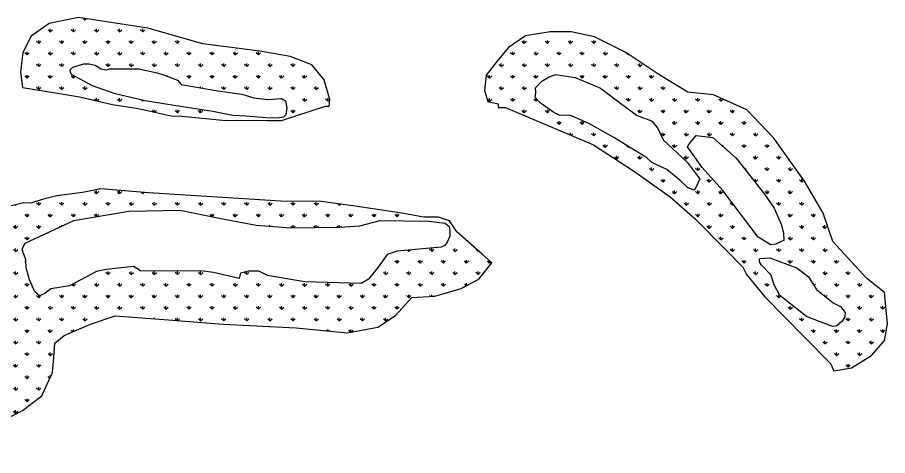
# Model space of a CAD drawing. Header units: metres. Extents: x 255476 to 378809, y 1739479 to 2227865.
# Drawn here: x 336350 to 337308, y 1815082 to 1815565 of the extents above; entities that cross this region are included whole.
import ezdxf

# ---------------------------------------------------------------- set-up
doc = ezdxf.new("R2010")
doc.units = ezdxf.units.M
doc.header["$MEASUREMENT"] = 0
doc.layers.add('MANGROOVE BUFFER ZONE', color=120, linetype='Continuous')

msp = doc.modelspace()

# ---------------------------------------------------------------- hatches: boundary and pattern name
at = {"layer": 'MANGROOVE BUFFER ZONE'}
h = msp.add_hatch(dxfattribs=at)
h.set_pattern_fill('GRASS', color=256, scale=18)
h.paths.add_polyline_path([(336650.38, 1815521.89), (336617, 1815527.72), (336554.3, 1815535.63), (336493.53, 1815553.17), (336417.39, 1815564.91), (336385.02, 1815558.1), (336365.23, 1815544.15), (336356.18, 1815526.41), (336353.41, 1815504.53), (336355.56, 1815487.91), (336394.3, 1815481.65), (336418.53, 1815477.42), (336454.85, 1815469.05), (336483.11, 1815464.79), (336519.43, 1815456.42), (336531.56, 1815456.33), (336576, 1815451.94), (336624.5, 1815451.57), (336640.67, 1815451.44), (336689.31, 1815467.24), (336693.35, 1815467.21), (336693.84, 1815474.42), (336687.7, 1815496), (336674.08, 1815512.8)])
h.paths.add_polyline_path([(336597.28, 1815480.42), (336610.43, 1815476.42), (336625.77, 1815474.45), (336640.81, 1815475.66), (336645.12, 1815473.09), (336646.63, 1815465.39), (336646.03, 1815460.33), (336645.65, 1815457.68), (336642.93, 1815455.12), (336635.75, 1815453.98), (336624.49, 1815454.36), (336601.66, 1815456.15), (336587.23, 1815456.94), (336565.41, 1815461.4), (336531.84, 1815466.36), (336490.73, 1815472.99), (336457.82, 1815480.58), (336432.75, 1815489.74), (336409.49, 1815501.91), (336408.54, 1815504.64), (336408.23, 1815507.21), (336410.96, 1815510.23), (336423.27, 1815513.78), (336429.24, 1815513.86), (336435.82, 1815512.5), (336442.47, 1815508.27), (336448.44, 1815507.06), (336451.92, 1815508.27), (336483.84, 1815508.41), (336503.95, 1815503.73), (336511.88, 1815501.39), (336526.43, 1815495.7), (336530.36, 1815490.87), (336570.64, 1815484.14)], flags=16)
h = msp.add_hatch(dxfattribs=at)
h.set_pattern_fill('GRASS', color=256, scale=18)
h.paths.add_polyline_path([(337057.23, 1815501.32), (337020.02, 1815526.27), (336985.37, 1815543.36), (336959.61, 1815549.16), (336936.42, 1815548.97), (336909.46, 1815544.69), (336890.66, 1815531.75), (336879.33, 1815518.01), (336866.11, 1815501.3), (336864.11, 1815484.49), (336867.85, 1815472.21), (336879.33, 1815469.82), (336879.3, 1815465.77), (336887.39, 1815465.71), (336935.74, 1815445.12), (336984.09, 1815424.53), (337028.34, 1815395.89), (337068.55, 1815367.27), (337096.66, 1815342.8), (337128.75, 1815310.2), (337148.8, 1815289.83), (337152.78, 1815281.71), (337172.81, 1815257.3), (337216.93, 1815212.48), (337245.01, 1815183.96), (337248.99, 1815175.85), (337268.22, 1815179.15), (337290.27, 1815192.66), (337304.56, 1815209.29), (337308, 1815227.42), (337304.64, 1815261.93), (337284.99, 1815277.37), (337247.62, 1815318.09), (337236.96, 1815349.34), (337216.57, 1815384.79), (337182.71, 1815432.1), (337153.2, 1815463.24), (337116.3, 1815479.68), (337088.19, 1815482.73)])
h.paths.add_polyline_path([(336920.47, 1815487.43), (336927.39, 1815494.72), (336935.53, 1815499.33), (336942.58, 1815501.88), (336964.09, 1815498.85), (336991.79, 1815486.95), (337014.26, 1815470.07), (337032.3, 1815457.02), (337048.22, 1815451.19), (337054.54, 1815443.42), (337060.98, 1815429.94), (337087.46, 1815405.53), (337095.15, 1815395.29), (337101.37, 1815387.13), (337099.23, 1815382.47), (337095.74, 1815375.47), (337094.57, 1815374.7), (337087.57, 1815377.61), (337079.41, 1815385.77), (337064.83, 1815397.43), (337048.3, 1815405.2), (337042.86, 1815410.44), (337006.7, 1815432.59), (336979.03, 1815448.04), (336960.76, 1815456.01), (336957.84, 1815457.37), (336947.54, 1815456.98), (336940.54, 1815460.28), (336925.57, 1815470.77), (336919.94, 1815476.6), (336920.71, 1815481.85)], flags=16)
h.paths.add_polyline_path([(337087.69, 1815422.45), (337089.42, 1815425.61), (337097.21, 1815434.76), (337115.51, 1815432.81), (337141.21, 1815409.85), (337172.58, 1815370.3), (337183.29, 1815354.92), (337190.88, 1815337.41), (337193.41, 1815327.88), (337193.8, 1815319.31), (337190.88, 1815318.34), (337184.84, 1815315.42), (337179.59, 1815314.64), (337165.57, 1815323.01), (337126.63, 1815374.19), (337104.05, 1815399.68)], flags=16)
h.paths.add_polyline_path([(337167.48, 1815299.58), (337178.35, 1815300.34), (337208.11, 1815289.2), (337220.96, 1815279.17), (337229.66, 1815265.46), (337248.05, 1815250.48), (337256.01, 1815246.57), (337261.15, 1815240.08), (337260.91, 1815235.18), (337258.09, 1815230.53), (337252.09, 1815225.27), (337247.68, 1815224.53), (337233.6, 1815229.8), (337218.78, 1815235.55), (337189.39, 1815258.56), (337182.66, 1815271.04), (337179.96, 1815280.96), (337169.06, 1815292.09), (337166.86, 1815295.89), (337166.95, 1815296.56), (337167.03, 1815297.7)], flags=16)
h = msp.add_hatch(dxfattribs=at)
h.set_pattern_fill('GRASS', color=256, scale=18)
h.paths.add_polyline_path([(336457.88, 1815236.48), (336516.26, 1815232.02), (336576.49, 1815227.34), (336656.93, 1815222.96), (336713.4, 1815217.78), (336747.04, 1815223.78), (336766.19, 1815236.66), (336784.39, 1815256.56), (336809.73, 1815258.12), (336838.62, 1815266.41), (336858, 1815276.79), (336872.4, 1815294.83), (336861.89, 1815304.18), (336833.78, 1815328.65), (336825.78, 1815340.84), (336813.69, 1815344.98), (336797.52, 1815345.11), (336773.29, 1815349.34), (336716.76, 1815357.86), (336684.45, 1815362.15), (336639.99, 1815362.49), (336494.52, 1815371.7), (336442, 1815376.15), (336421.76, 1815372.26), (336393.43, 1815368.44), (336377.23, 1815364.52), (336365.07, 1815360.57), (336356.99, 1815360.63), (336340.79, 1815356.72), (336332.67, 1815352.74), (336292.12, 1815336.88), (336219.2, 1815317.22), (336134.09, 1815289.57), (336081.48, 1815281.89), (336073.39, 1815281.96), (335980.29, 1815266.5), (335896.26, 1815254.23), (335886.37, 1815240.5), (335882.63, 1815223.34), (335884.31, 1815206.07), (335889.69, 1815188.24), (335911.59, 1815166.78), (335955.51, 1815137.56), (335998.17, 1815111.18), (336024.11, 1815093.44), (336050.38, 1815086.23), (336081.68, 1815082.48), (336129.16, 1815095.39), (336175.3, 1815118.82), (336183.88, 1815125.27), (336199.43, 1815126.15), (336231.94, 1815116.38), (336260.48, 1815111.15), (336282.29, 1815110.98), (336333.58, 1815120.87), (336355.72, 1815131.98), (336377.16, 1815148.35), (336388.89, 1815174.06), (336390.27, 1815190.33), (336391.4, 1815206.36), (336401.49, 1815214.8), (336430.74, 1815227.17)])
h.paths.add_polyline_path([(336374.43, 1815258.32), (336369.25, 1815262.8), (336363.56, 1815275.91), (336359.59, 1815289.18), (336359.25, 1815298.15), (336356.31, 1815305.91), (336355.28, 1815310.05), (336358.75, 1815316.32), (336412.34, 1815341.46), (336472.77, 1815351.57), (336529.38, 1815352.66), (336572.31, 1815343.92), (336612.91, 1815336.26), (336651.16, 1815333.15), (336705.13, 1815334.15), (336727.17, 1815335.43), (336749.42, 1815341.34), (336802.59, 1815340.48), (336820.82, 1815338.42), (336825.47, 1815334.81), (336826.15, 1815329.82), (336825.98, 1815323.98), (336823.23, 1815317.27), (336820.65, 1815313.84), (336816.69, 1815311.95), (336768.19, 1815307.48), (336757.19, 1815303.7), (336747.21, 1815289.77), (336736.55, 1815276.88), (336728.63, 1815271.89), (336666.64, 1815273.75), (336646.69, 1815277.19), (336625.54, 1815280.8), (336615.73, 1815285.44), (336604.38, 1815285.44), (336595.78, 1815283.38), (336594.06, 1815277.53), (336566.11, 1815283.89), (336554.75, 1815285.61), (336485.79, 1815285.78), (336478.05, 1815290.76), (336447.78, 1815287.32), (336437.12, 1815285.26), (336407.38, 1815269.36), (336386.85, 1815266.25), (336380.47, 1815260.91)], flags=16)
h.paths.add_polyline_path([(336344.47, 1815209), (336340.93, 1815189.69), (336325.42, 1815175), (336311.81, 1815169.02), (336276.16, 1815158.68), (336238.6, 1815170.38), (336220.09, 1815172.01), (336187.16, 1815176.36), (336169.75, 1815176.91), (336155.87, 1815170.38), (336147.43, 1815163.85), (336140.9, 1815156.23), (336132.46, 1815155.42), (336125.38, 1815159.77), (336116.68, 1815182.35), (336106.6, 1815222.88), (336104.43, 1815234.57), (336102.91, 1815249.16), (336105.03, 1815255.4), (336145.3, 1815257.74), (336163.74, 1815262.61), (336172.96, 1815264.62), (336226.2, 1815269.33), (336258.69, 1815274.77), (336291.01, 1815282.76), (336310.74, 1815288.37), (336322.64, 1815290.92), (336335.57, 1815293.3), (336344.25, 1815293.64), (336346.8, 1815270.52), (336346.12, 1815253.18), (336339.82, 1815239.24), (336341.21, 1815224.51)], flags=16)
h.paths.add_polyline_path([(336113.54, 1815174.37), (336113.54, 1815159.78), (336104.89, 1815140.86), (336095.15, 1815137.34), (336078.93, 1815134.91), (336055.67, 1815135.18), (336026.19, 1815152.48), (336006.18, 1815166.8), (335972.91, 1815191.94), (335962.36, 1815201.67), (335948.3, 1815210.05), (335936.94, 1815219.51), (335936.67, 1815220.59), (335953.71, 1815232.22), (335985.89, 1815238.43), (336011.85, 1815250.06), (336054.32, 1815254.11), (336081.09, 1815247.62), (336091.37, 1815239.78), (336096.78, 1815221.68), (336099.75, 1815202.48), (336107.59, 1815185.18)], flags=16)

# ---------------------------------------------------------------- linework, layer by layer
at = {"layer": 'MANGROOVE BUFFER ZONE', "flags": 128}
for points in [[(336674.08, 1815512.8), (336650.38, 1815521.89), (336617, 1815527.72), (336554.3, 1815535.63), (336493.53, 1815553.17), (336417.39, 1815564.91), (336385.02, 1815558.1), (336365.23, 1815544.15), (336356.18, 1815526.41), (336353.41, 1815504.53), (336355.56, 1815487.91), (336394.3, 1815481.65), (336418.53, 1815477.42), (336454.85, 1815469.05), (336483.11, 1815464.79), (336519.43, 1815456.42), (336531.56, 1815456.33), (336576, 1815451.94), (336624.5, 1815451.57), (336640.67, 1815451.44), (336689.31, 1815467.24), (336693.35, 1815467.21), (336693.84, 1815474.42), (336687.7, 1815496)], [(337116.3, 1815479.68), (337088.19, 1815482.73), (337057.23, 1815501.32), (337020.02, 1815526.27), (336985.37, 1815543.36), (336959.61, 1815549.16), (336936.42, 1815548.97), (336909.46, 1815544.69), (336890.66, 1815531.75), (336879.33, 1815518.01), (336866.11, 1815501.3), (336864.11, 1815484.49), (336867.85, 1815472.21), (336879.33, 1815469.82), (336879.3, 1815465.77), (336887.39, 1815465.71), (336935.74, 1815445.12), (336984.09, 1815424.53), (337028.34, 1815395.89), (337068.55, 1815367.27), (337096.66, 1815342.8), (337128.75, 1815310.2), (337148.8, 1815289.83), (337152.78, 1815281.71), (337172.81, 1815257.3), (337216.93, 1815212.48), (337245.01, 1815183.96), (337248.99, 1815175.85), (337268.22, 1815179.15), (337290.27, 1815192.66), (337304.56, 1815209.29), (337308, 1815227.42), (337304.64, 1815261.93), (337284.99, 1815277.37), (337247.62, 1815318.09), (337236.96, 1815349.34), (337216.57, 1815384.79), (337182.71, 1815432.1), (337153.2, 1815463.24)], [(336570.64, 1815484.14), (336597.28, 1815480.42), (336610.43, 1815476.42), (336625.77, 1815474.45), (336640.81, 1815475.66), (336645.12, 1815473.09), (336646.63, 1815465.39), (336646.03, 1815460.33), (336645.65, 1815457.68), (336642.93, 1815455.12), (336635.75, 1815453.98), (336624.49, 1815454.36), (336601.66, 1815456.15), (336587.23, 1815456.94), (336565.41, 1815461.4), (336531.84, 1815466.36), (336490.73, 1815472.99), (336457.82, 1815480.58), (336432.75, 1815489.74), (336409.49, 1815501.91), (336408.54, 1815504.64), (336408.23, 1815507.21), (336410.96, 1815510.23), (336423.27, 1815513.78), (336429.24, 1815513.86), (336435.82, 1815512.5), (336442.47, 1815508.27), (336448.44, 1815507.06), (336451.92, 1815508.27), (336483.84, 1815508.41), (336503.95, 1815503.73), (336511.88, 1815501.39), (336526.43, 1815495.7), (336530.36, 1815490.87)], [(337054.54, 1815443.42), (337060.98, 1815429.94), (337087.46, 1815405.53), (337095.15, 1815395.29), (337101.37, 1815387.13), (337099.23, 1815382.47), (337095.74, 1815375.47), (337094.57, 1815374.7), (337087.57, 1815377.61), (337079.41, 1815385.77), (337064.83, 1815397.43), (337048.3, 1815405.2), (337042.86, 1815410.44), (337006.7, 1815432.59), (336979.03, 1815448.04), (336960.76, 1815456.01), (336957.84, 1815457.37), (336947.54, 1815456.98), (336940.54, 1815460.28), (336925.57, 1815470.77), (336919.94, 1815476.6), (336920.71, 1815481.85), (336920.47, 1815487.43), (336927.39, 1815494.72), (336935.53, 1815499.33), (336942.58, 1815501.88), (336964.09, 1815498.85), (336991.79, 1815486.95), (337014.26, 1815470.07), (337032.3, 1815457.02), (337048.22, 1815451.19)], [(337097.21, 1815434.76), (337115.51, 1815432.81), (337141.21, 1815409.85), (337172.58, 1815370.3), (337183.29, 1815354.92), (337190.88, 1815337.41), (337193.41, 1815327.88), (337193.8, 1815319.31), (337190.88, 1815318.34), (337184.84, 1815315.42), (337179.59, 1815314.64), (337165.57, 1815323.01), (337126.63, 1815374.19), (337104.05, 1815399.68), (337087.69, 1815422.45), (337089.42, 1815425.61)], [(336355.28, 1815310.05), (336358.75, 1815316.32), (336412.34, 1815341.46), (336472.77, 1815351.57), (336529.38, 1815352.66), (336572.31, 1815343.92), (336612.91, 1815336.26), (336651.16, 1815333.15), (336705.13, 1815334.15), (336727.17, 1815335.43), (336749.42, 1815341.34), (336802.59, 1815340.48), (336820.82, 1815338.42), (336825.47, 1815334.81), (336826.15, 1815329.82), (336825.98, 1815323.98), (336823.23, 1815317.27), (336820.65, 1815313.84), (336816.69, 1815311.95), (336768.19, 1815307.48), (336757.19, 1815303.7), (336747.21, 1815289.77), (336736.55, 1815276.88), (336728.63, 1815271.89), (336666.64, 1815273.75), (336646.69, 1815277.19), (336625.54, 1815280.8), (336615.73, 1815285.44), (336604.38, 1815285.44), (336595.78, 1815283.38), (336594.06, 1815277.53), (336566.11, 1815283.89), (336554.75, 1815285.61), (336485.79, 1815285.78), (336478.05, 1815290.76), (336447.78, 1815287.32), (336437.12, 1815285.26), (336407.38, 1815269.36), (336386.85, 1815266.25), (336380.47, 1815260.91), (336374.43, 1815258.32), (336369.25, 1815262.8), (336363.56, 1815275.91), (336359.59, 1815289.18), (336359.25, 1815298.15), (336356.31, 1815305.91)], [(337178.35, 1815300.34), (337208.11, 1815289.2), (337220.96, 1815279.17), (337229.66, 1815265.46), (337248.05, 1815250.48), (337256.01, 1815246.57), (337261.15, 1815240.08), (337260.91, 1815235.18), (337258.09, 1815230.53), (337252.09, 1815225.27), (337247.68, 1815224.53), (337233.6, 1815229.8), (337218.78, 1815235.55), (337189.39, 1815258.56), (337182.66, 1815271.04), (337179.96, 1815280.96), (337169.06, 1815292.09), (337166.86, 1815295.89), (337166.95, 1815296.56), (337167.03, 1815297.7), (337167.48, 1815299.58)]]:
    msp.add_lwpolyline(points, close=True, dxfattribs=at)
msp.add_lwpolyline([(336333.58, 1815120.87), (336355.72, 1815131.98), (336377.16, 1815148.35), (336388.89, 1815174.06), (336390.27, 1815190.33), (336391.4, 1815206.36), (336401.49, 1815214.8), (336430.74, 1815227.17), (336457.88, 1815236.48), (336516.26, 1815232.02), (336576.49, 1815227.34), (336656.93, 1815222.96), (336713.4, 1815217.78), (336747.04, 1815223.78), (336766.19, 1815236.66), (336784.39, 1815256.56), (336809.73, 1815258.12), (336838.62, 1815266.41), (336858, 1815276.79), (336872.4, 1815294.83), (336861.89, 1815304.18), (336833.78, 1815328.65), (336825.78, 1815340.84), (336813.69, 1815344.98), (336797.52, 1815345.11), (336773.29, 1815349.34), (336716.76, 1815357.86), (336684.45, 1815362.15), (336639.99, 1815362.49), (336494.52, 1815371.7), (336442, 1815376.15), (336421.76, 1815372.26), (336393.43, 1815368.44), (336377.23, 1815364.52), (336365.07, 1815360.57), (336356.99, 1815360.63), (336340.79, 1815356.72)], dxfattribs=at)

doc.saveas('drawing.dxf')
